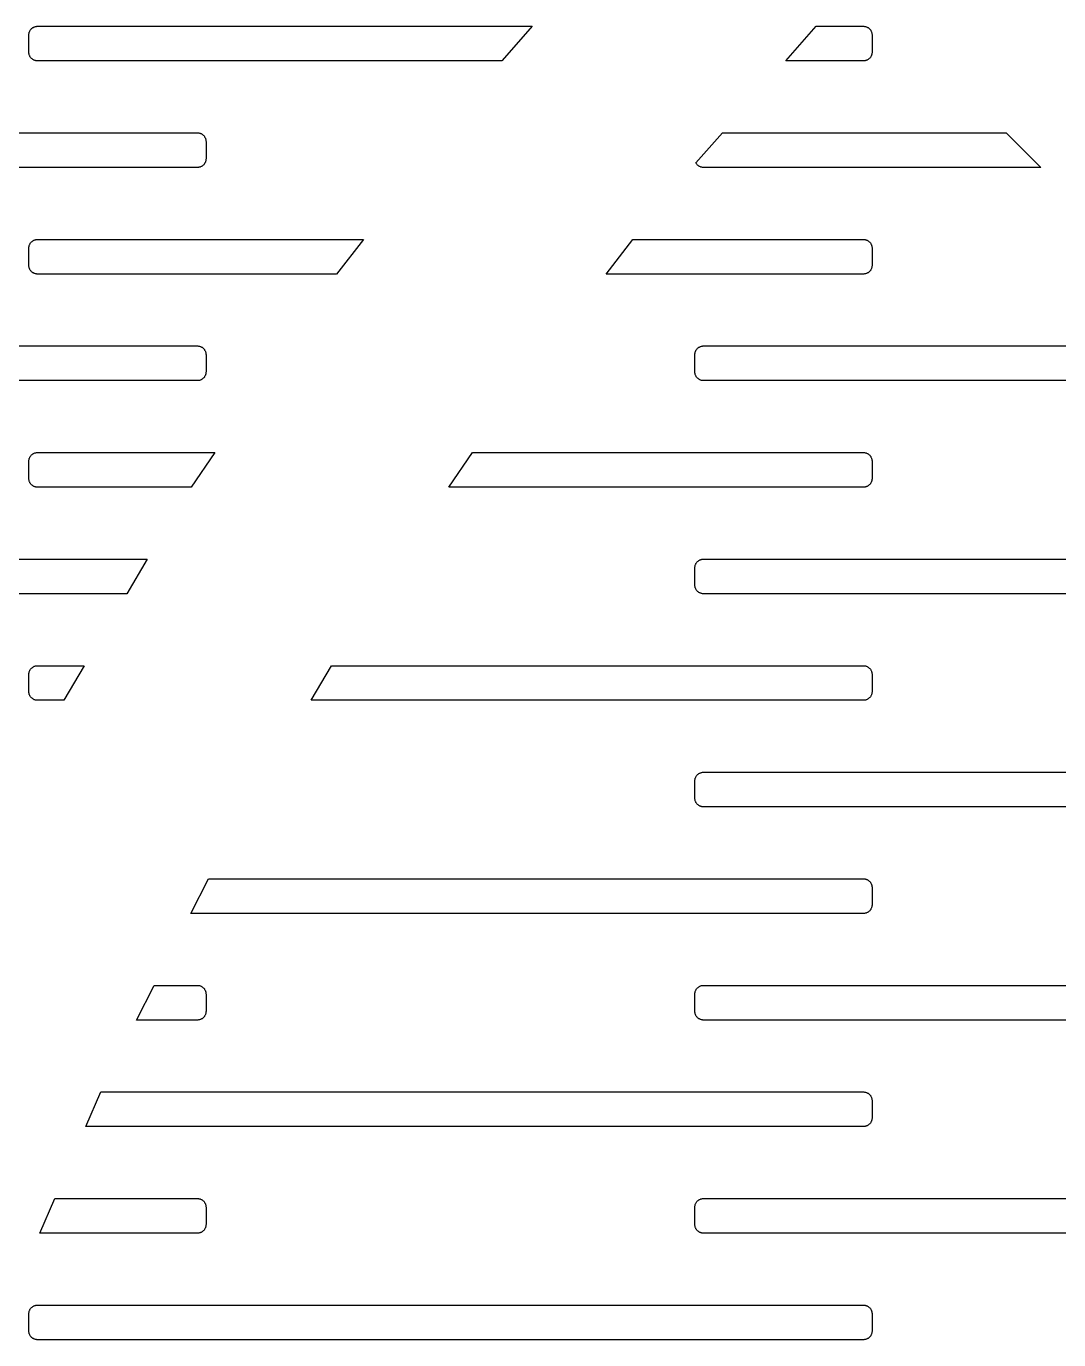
# Model space of a CAD drawing. Header units: metres. Extents: x -218 to 218, y -218 to 218.
# Drawn here: x -144.42 to -105.66, y 56.68 to 105.98 of the extents above; entities that cross this region are included whole.
import ezdxf

# ---------------------------------------------------------------- set-up
doc = ezdxf.new("R2010")
doc.units = ezdxf.units.M

msp = doc.modelspace()

# ---------------------------------------------------------------- linework, layer by layer
for p, q in [((-144.322, 105.673), (-144.32, 105.694)), ((-144.322, 105.653), (-144.322, 105.673)), ((-144.322, 105.003), (-144.322, 105.653)), ((-144.32, 105.694), (-144.316, 105.714)), ((-144.316, 105.714), (-144.312, 105.734)), ((-144.312, 105.734), (-144.306, 105.753)), ((-144.306, 105.753), (-144.299, 105.772)), ((-144.299, 105.772), (-144.291, 105.791)), ((-144.291, 105.791), (-144.282, 105.809)), ((-144.282, 105.809), (-144.272, 105.827)), ((-144.272, 105.827), (-144.26, 105.844)), ((-144.26, 105.844), (-144.248, 105.86)), ((-144.248, 105.86), (-144.234, 105.875)), ((-144.234, 105.875), (-144.22, 105.89)), ((-144.22, 105.89), (-144.204, 105.903)), ((-144.204, 105.903), (-144.188, 105.916)), ((-144.188, 105.916), (-144.171, 105.927)), ((-144.171, 105.927), (-144.154, 105.938)), ((-144.154, 105.938), (-144.136, 105.947)), ((-144.136, 105.947), (-144.117, 105.955)), ((-144.117, 105.955), (-144.098, 105.962)), ((-144.098, 105.962), (-144.078, 105.968)), ((-144.078, 105.968), (-144.058, 105.972)), ((-144.058, 105.972), (-144.038, 105.975)), ((-144.038, 105.975), (-144.018, 105.977)), ((-144.018, 105.977), (-143.997, 105.978)), ((-143.997, 105.978), (-125.425, 105.978)), ((-125.425, 105.978), (-126.555, 104.696)), ((-115.911, 104.678), (-114.765, 105.978)), ((-114.765, 105.978), (-112.997, 105.978)), ((-112.997, 105.978), (-112.977, 105.977)), ((-112.977, 105.977), (-112.956, 105.975)), ((-112.956, 105.975), (-112.936, 105.972)), ((-112.936, 105.972), (-112.916, 105.968)), ((-112.916, 105.968), (-112.897, 105.962)), ((-112.897, 105.962), (-112.878, 105.955)), ((-112.878, 105.955), (-112.859, 105.947)), ((-112.859, 105.947), (-112.841, 105.938)), ((-112.841, 105.938), (-112.823, 105.927)), ((-112.823, 105.927), (-112.806, 105.916)), ((-112.806, 105.916), (-112.79, 105.903)), ((-112.79, 105.903), (-112.775, 105.89)), ((-112.775, 105.89), (-112.76, 105.875)), ((-112.76, 105.875), (-112.747, 105.86)), ((-112.747, 105.86), (-112.734, 105.844)), ((-112.734, 105.844), (-112.723, 105.827)), ((-112.723, 105.827), (-112.712, 105.809)), ((-112.712, 105.809), (-112.703, 105.791)), ((-112.703, 105.791), (-112.695, 105.772)), ((-112.695, 105.772), (-112.688, 105.753)), ((-112.688, 105.753), (-112.682, 105.734)), ((-112.682, 105.734), (-112.678, 105.714)), ((-112.678, 105.714), (-112.675, 105.694)), ((-112.675, 105.694), (-112.673, 105.673)), ((-112.673, 105.673), (-112.672, 105.653)), ((-112.672, 105.653), (-112.672, 105.003)), ((-144.322, 104.982), (-144.322, 105.003)), ((-144.32, 104.962), (-144.322, 104.982)), ((-144.316, 104.942), (-144.32, 104.962)), ((-144.312, 104.922), (-144.316, 104.942)), ((-144.306, 104.902), (-144.312, 104.922)), ((-144.299, 104.883), (-144.306, 104.902)), ((-144.291, 104.864), (-144.299, 104.883)), ((-144.282, 104.846), (-144.291, 104.864)), ((-144.272, 104.829), (-144.282, 104.846)), ((-144.26, 104.812), (-144.272, 104.829)), ((-144.248, 104.796), (-144.26, 104.812)), ((-144.234, 104.78), (-144.248, 104.796)), ((-144.22, 104.766), (-144.234, 104.78)), ((-144.204, 104.752), (-144.22, 104.766)), ((-144.188, 104.74), (-144.204, 104.752)), ((-144.171, 104.728), (-144.188, 104.74)), ((-144.154, 104.718), (-144.171, 104.728)), ((-144.136, 104.709), (-144.154, 104.718)), ((-144.117, 104.701), (-144.136, 104.709)), ((-144.098, 104.694), (-144.117, 104.701)), ((-144.078, 104.688), (-144.098, 104.694)), ((-144.058, 104.684), (-144.078, 104.688)), ((-144.038, 104.68), (-144.058, 104.684)), ((-144.018, 104.678), (-144.038, 104.68)), ((-143.997, 104.678), (-144.018, 104.678)), ((-126.569, 104.678), (-143.997, 104.678)), ((-126.555, 104.696), (-126.569, 104.678)), ((-112.997, 104.678), (-115.911, 104.678)), ((-112.977, 104.678), (-112.997, 104.678)), ((-112.956, 104.68), (-112.977, 104.678)), ((-112.936, 104.684), (-112.956, 104.68)), ((-112.916, 104.688), (-112.936, 104.684)), ((-112.897, 104.694), (-112.916, 104.688)), ((-112.878, 104.701), (-112.897, 104.694)), ((-112.859, 104.709), (-112.878, 104.701)), ((-112.841, 104.718), (-112.859, 104.709)), ((-112.823, 104.728), (-112.841, 104.718)), ((-112.806, 104.74), (-112.823, 104.728)), ((-112.79, 104.752), (-112.806, 104.74)), ((-112.775, 104.766), (-112.79, 104.752)), ((-112.76, 104.78), (-112.775, 104.766)), ((-112.747, 104.796), (-112.76, 104.78)), ((-112.734, 104.812), (-112.747, 104.796)), ((-112.723, 104.829), (-112.734, 104.812)), ((-112.712, 104.846), (-112.723, 104.829)), ((-112.703, 104.864), (-112.712, 104.846)), ((-112.695, 104.883), (-112.703, 104.864)), ((-112.688, 104.902), (-112.695, 104.883)), ((-112.682, 104.922), (-112.688, 104.902)), ((-112.678, 104.942), (-112.682, 104.922)), ((-112.675, 104.962), (-112.678, 104.942)), ((-112.673, 104.982), (-112.675, 104.962)), ((-112.672, 105.003), (-112.673, 104.982)), ((-168.997, 101.978), (-137.997, 101.978)), ((-137.997, 101.978), (-137.977, 101.977)), ((-137.977, 101.977), (-137.956, 101.975)), ((-137.956, 101.975), (-137.936, 101.972)), ((-137.936, 101.972), (-137.916, 101.968)), ((-137.916, 101.968), (-137.897, 101.962)), ((-137.897, 101.962), (-137.878, 101.955)), ((-137.878, 101.955), (-137.859, 101.947)), ((-137.859, 101.947), (-137.841, 101.938)), ((-137.841, 101.938), (-137.823, 101.927)), ((-137.823, 101.927), (-137.806, 101.916)), ((-137.806, 101.916), (-137.79, 101.903)), ((-137.79, 101.903), (-137.775, 101.89)), ((-137.775, 101.89), (-137.76, 101.875)), ((-137.76, 101.875), (-137.747, 101.86)), ((-137.747, 101.86), (-137.734, 101.844)), ((-137.734, 101.844), (-137.723, 101.827)), ((-137.723, 101.827), (-137.712, 101.809)), ((-137.712, 101.809), (-137.703, 101.791)), ((-137.703, 101.791), (-137.695, 101.772)), ((-137.695, 101.772), (-137.688, 101.753)), ((-137.688, 101.753), (-137.682, 101.734)), ((-137.682, 101.734), (-137.678, 101.714)), ((-137.678, 101.714), (-137.675, 101.694)), ((-137.675, 101.694), (-137.673, 101.673)), ((-137.673, 101.673), (-137.672, 101.653)), ((-137.672, 101.653), (-137.672, 101.003)), ((-119.285, 100.851), (-118.291, 101.978)), ((-118.291, 101.978), (-107.635, 101.978)), ((-107.635, 101.978), (-106.335, 100.678)), ((-137.997, 100.678), (-168.997, 100.678)), ((-137.977, 100.678), (-137.997, 100.678)), ((-137.956, 100.68), (-137.977, 100.678)), ((-137.936, 100.684), (-137.956, 100.68)), ((-137.916, 100.688), (-137.936, 100.684)), ((-137.897, 100.694), (-137.916, 100.688)), ((-137.878, 100.701), (-137.897, 100.694)), ((-137.859, 100.709), (-137.878, 100.701)), ((-137.841, 100.718), (-137.859, 100.709)), ((-137.823, 100.728), (-137.841, 100.718)), ((-137.806, 100.74), (-137.823, 100.728)), ((-137.79, 100.752), (-137.806, 100.74)), ((-137.775, 100.766), (-137.79, 100.752)), ((-137.76, 100.78), (-137.775, 100.766)), ((-137.747, 100.796), (-137.76, 100.78)), ((-137.734, 100.812), (-137.747, 100.796)), ((-137.723, 100.829), (-137.734, 100.812)), ((-137.712, 100.846), (-137.723, 100.829)), ((-137.703, 100.864), (-137.712, 100.846)), ((-137.695, 100.883), (-137.703, 100.864)), ((-137.688, 100.902), (-137.695, 100.883)), ((-137.682, 100.922), (-137.688, 100.902)), ((-137.678, 100.942), (-137.682, 100.922)), ((-137.675, 100.962), (-137.678, 100.942)), ((-137.673, 100.982), (-137.675, 100.962)), ((-137.672, 101.003), (-137.673, 100.982)), ((-119.282, 100.846), (-119.285, 100.851)), ((-119.272, 100.829), (-119.282, 100.846)), ((-119.26, 100.812), (-119.272, 100.829)), ((-119.248, 100.796), (-119.26, 100.812)), ((-119.234, 100.78), (-119.248, 100.796)), ((-119.22, 100.766), (-119.234, 100.78)), ((-119.204, 100.752), (-119.22, 100.766)), ((-119.188, 100.74), (-119.204, 100.752)), ((-119.171, 100.728), (-119.188, 100.74)), ((-119.154, 100.718), (-119.171, 100.728)), ((-119.136, 100.709), (-119.154, 100.718)), ((-119.117, 100.701), (-119.136, 100.709)), ((-119.098, 100.694), (-119.117, 100.701)), ((-119.078, 100.688), (-119.098, 100.694)), ((-119.058, 100.684), (-119.078, 100.688)), ((-119.038, 100.68), (-119.058, 100.684)), ((-119.018, 100.678), (-119.038, 100.68)), ((-118.997, 100.678), (-119.018, 100.678)), ((-106.335, 100.678), (-118.997, 100.678)), ((-144.322, 97.6732), (-144.32, 97.6935)), ((-144.322, 97.6528), (-144.322, 97.6732)), ((-144.322, 97.0028), (-144.322, 97.6528)), ((-144.32, 97.6935), (-144.316, 97.7137)), ((-144.316, 97.7137), (-144.312, 97.7336)), ((-144.312, 97.7336), (-144.306, 97.7532)), ((-144.306, 97.7532), (-144.299, 97.7724)), ((-144.299, 97.7724), (-144.291, 97.7912)), ((-144.291, 97.7912), (-144.282, 97.8094)), ((-144.282, 97.8094), (-144.272, 97.8269)), ((-144.272, 97.8269), (-144.26, 97.8438)), ((-144.26, 97.8438), (-144.248, 97.86)), ((-144.248, 97.86), (-144.234, 97.8753)), ((-144.234, 97.8753), (-144.22, 97.8897)), ((-144.22, 97.8897), (-144.204, 97.9032)), ((-144.204, 97.9032), (-144.188, 97.9157)), ((-144.188, 97.9157), (-144.171, 97.9272)), ((-144.171, 97.9272), (-144.154, 97.9376)), ((-144.154, 97.9376), (-144.136, 97.9469)), ((-144.136, 97.9469), (-144.117, 97.955)), ((-144.117, 97.955), (-144.098, 97.9619)), ((-144.098, 97.9619), (-144.078, 97.9676)), ((-144.078, 97.9676), (-144.058, 97.972)), ((-144.058, 97.972), (-144.038, 97.9752)), ((-144.038, 97.9752), (-144.018, 97.9772)), ((-144.018, 97.9772), (-143.997, 97.9778)), ((-143.997, 97.9778), (-131.766, 97.9778)), ((-131.766, 97.9778), (-132.774, 96.6778)), ((-122.655, 96.6778), (-121.646, 97.9778)), ((-121.646, 97.9778), (-112.997, 97.9778)), ((-112.997, 97.9778), (-112.977, 97.9772)), ((-112.977, 97.9772), (-112.956, 97.9752)), ((-112.956, 97.9752), (-112.936, 97.972)), ((-112.936, 97.972), (-112.916, 97.9676)), ((-112.916, 97.9676), (-112.897, 97.9619)), ((-112.897, 97.9619), (-112.878, 97.955)), ((-112.878, 97.955), (-112.859, 97.9469)), ((-112.859, 97.9469), (-112.841, 97.9376)), ((-112.841, 97.9376), (-112.823, 97.9272)), ((-112.823, 97.9272), (-112.806, 97.9157)), ((-112.806, 97.9157), (-112.79, 97.9032)), ((-112.79, 97.9032), (-112.775, 97.8897)), ((-112.775, 97.8897), (-112.76, 97.8753)), ((-112.76, 97.8753), (-112.747, 97.86)), ((-112.747, 97.86), (-112.734, 97.8438)), ((-112.734, 97.8438), (-112.723, 97.8269)), ((-112.723, 97.8269), (-112.712, 97.8094)), ((-112.712, 97.8094), (-112.703, 97.7912)), ((-112.703, 97.7912), (-112.695, 97.7724)), ((-112.695, 97.7724), (-112.688, 97.7532)), ((-112.688, 97.7532), (-112.682, 97.7336)), ((-112.682, 97.7336), (-112.678, 97.7137)), ((-112.678, 97.7137), (-112.675, 97.6935)), ((-112.675, 97.6935), (-112.673, 97.6732)), ((-112.673, 97.6732), (-112.672, 97.6528)), ((-112.672, 97.6528), (-112.672, 97.0028)), ((-144.322, 96.9824), (-144.322, 97.0028)), ((-144.32, 96.9621), (-144.322, 96.9824)), ((-144.316, 96.9419), (-144.32, 96.9621)), ((-144.312, 96.922), (-144.316, 96.9419)), ((-144.306, 96.9024), (-144.312, 96.922)), ((-144.299, 96.8831), (-144.306, 96.9024)), ((-144.291, 96.8644), (-144.299, 96.8831)), ((-144.282, 96.8462), (-144.291, 96.8644)), ((-144.272, 96.8287), (-144.282, 96.8462)), ((-144.26, 96.8118), (-144.272, 96.8287)), ((-144.248, 96.7956), (-144.26, 96.8118)), ((-144.234, 96.7803), (-144.248, 96.7956)), ((-144.22, 96.7659), (-144.234, 96.7803)), ((-144.204, 96.7524), (-144.22, 96.7659)), ((-144.188, 96.7399), (-144.204, 96.7524)), ((-144.171, 96.7284), (-144.188, 96.7399)), ((-144.154, 96.718), (-144.171, 96.7284)), ((-144.136, 96.7087), (-144.154, 96.718)), ((-144.117, 96.7006), (-144.136, 96.7087)), ((-144.098, 96.6937), (-144.117, 96.7006)), ((-144.078, 96.688), (-144.098, 96.6937)), ((-144.058, 96.6835), (-144.078, 96.688)), ((-144.038, 96.6804), (-144.058, 96.6835)), ((-144.018, 96.6784), (-144.038, 96.6804)), ((-143.997, 96.6778), (-144.018, 96.6784)), ((-132.774, 96.6778), (-143.997, 96.6778)), ((-112.997, 96.6778), (-122.655, 96.6778)), ((-112.977, 96.6784), (-112.997, 96.6778)), ((-112.956, 96.6804), (-112.977, 96.6784)), ((-112.936, 96.6835), (-112.956, 96.6804)), ((-112.916, 96.688), (-112.936, 96.6835)), ((-112.897, 96.6937), (-112.916, 96.688)), ((-112.878, 96.7006), (-112.897, 96.6937)), ((-112.859, 96.7087), (-112.878, 96.7006)), ((-112.841, 96.718), (-112.859, 96.7087)), ((-112.823, 96.7284), (-112.841, 96.718)), ((-112.806, 96.7399), (-112.823, 96.7284)), ((-112.79, 96.7524), (-112.806, 96.7399)), ((-112.775, 96.7659), (-112.79, 96.7524)), ((-112.76, 96.7803), (-112.775, 96.7659)), ((-112.747, 96.7956), (-112.76, 96.7803)), ((-112.734, 96.8118), (-112.747, 96.7956)), ((-112.723, 96.8287), (-112.734, 96.8118)), ((-112.712, 96.8462), (-112.723, 96.8287)), ((-112.703, 96.8644), (-112.712, 96.8462)), ((-112.695, 96.8831), (-112.703, 96.8644)), ((-112.688, 96.9024), (-112.695, 96.8831)), ((-112.682, 96.922), (-112.688, 96.9024)), ((-112.678, 96.9419), (-112.682, 96.922)), ((-112.675, 96.9621), (-112.678, 96.9419)), ((-112.673, 96.9824), (-112.675, 96.9621)), ((-112.672, 97.0028), (-112.673, 96.9824)), ((-168.997, 93.9778), (-137.997, 93.9778)), ((-137.997, 93.9778), (-137.977, 93.9772)), ((-137.977, 93.9772), (-137.956, 93.9752)), ((-137.956, 93.9752), (-137.936, 93.972)), ((-137.936, 93.972), (-137.916, 93.9676)), ((-137.916, 93.9676), (-137.897, 93.9619)), ((-137.897, 93.9619), (-137.878, 93.955)), ((-137.878, 93.955), (-137.859, 93.9469)), ((-137.859, 93.9469), (-137.841, 93.9376)), ((-137.841, 93.9376), (-137.823, 93.9272)), ((-137.823, 93.9272), (-137.806, 93.9157)), ((-137.806, 93.9157), (-137.79, 93.9032)), ((-137.79, 93.9032), (-137.775, 93.8897)), ((-137.775, 93.8897), (-137.76, 93.8753)), ((-137.76, 93.8753), (-137.747, 93.86)), ((-137.747, 93.86), (-137.734, 93.8438)), ((-137.734, 93.8438), (-137.723, 93.8269)), ((-137.723, 93.8269), (-137.712, 93.8094)), ((-137.712, 93.8094), (-137.703, 93.7912)), ((-137.703, 93.7912), (-137.695, 93.7724)), ((-137.695, 93.7724), (-137.688, 93.7532)), ((-137.688, 93.7532), (-137.682, 93.7336)), ((-137.682, 93.7336), (-137.678, 93.7137)), ((-137.678, 93.7137), (-137.675, 93.6935)), ((-137.675, 93.6935), (-137.673, 93.6732)), ((-137.673, 93.6732), (-137.672, 93.6528)), ((-119.322, 93.6732), (-119.32, 93.6935)), ((-119.322, 93.6528), (-119.322, 93.6732)), ((-119.32, 93.6935), (-119.316, 93.7137)), ((-119.316, 93.7137), (-119.312, 93.7336)), ((-119.312, 93.7336), (-119.306, 93.7532)), ((-119.306, 93.7532), (-119.299, 93.7724)), ((-119.299, 93.7724), (-119.291, 93.7912)), ((-119.291, 93.7912), (-119.282, 93.8094)), ((-119.282, 93.8094), (-119.272, 93.8269)), ((-119.272, 93.8269), (-119.26, 93.8438)), ((-119.26, 93.8438), (-119.248, 93.86)), ((-119.248, 93.86), (-119.234, 93.8753)), ((-119.234, 93.8753), (-119.22, 93.8897)), ((-119.22, 93.8897), (-119.204, 93.9032)), ((-119.204, 93.9032), (-119.188, 93.9157)), ((-119.188, 93.9157), (-119.171, 93.9272)), ((-119.171, 93.9272), (-119.154, 93.9376)), ((-119.154, 93.9376), (-119.136, 93.9469)), ((-119.136, 93.9469), (-119.117, 93.955)), ((-119.117, 93.955), (-119.098, 93.9619)), ((-119.098, 93.9619), (-119.078, 93.9676)), ((-119.078, 93.9676), (-119.058, 93.972)), ((-119.058, 93.972), (-119.038, 93.9752)), ((-119.038, 93.9752), (-119.018, 93.9772)), ((-119.018, 93.9772), (-118.997, 93.9778)), ((-118.997, 93.9778), (-99.6346, 93.9778)), ((-137.672, 93.6528), (-137.672, 93.0028)), ((-119.322, 93.0028), (-119.322, 93.6528)), ((-137.916, 92.688), (-137.936, 92.6835)), ((-137.897, 92.6937), (-137.916, 92.688)), ((-137.878, 92.7006), (-137.897, 92.6937)), ((-137.859, 92.7087), (-137.878, 92.7006)), ((-137.841, 92.718), (-137.859, 92.7087)), ((-137.823, 92.7284), (-137.841, 92.718)), ((-137.806, 92.7399), (-137.823, 92.7284)), ((-137.79, 92.7524), (-137.806, 92.7399)), ((-137.775, 92.7659), (-137.79, 92.7524)), ((-137.76, 92.7803), (-137.775, 92.7659)), ((-137.747, 92.7956), (-137.76, 92.7803)), ((-137.734, 92.8118), (-137.747, 92.7956)), ((-137.723, 92.8287), (-137.734, 92.8118)), ((-137.712, 92.8462), (-137.723, 92.8287)), ((-137.703, 92.8644), (-137.712, 92.8462)), ((-137.695, 92.8831), (-137.703, 92.8644)), ((-137.688, 92.9024), (-137.695, 92.8831)), ((-137.682, 92.922), (-137.688, 92.9024)), ((-137.678, 92.9419), (-137.682, 92.922)), ((-137.675, 92.9621), (-137.678, 92.9419)), ((-137.673, 92.9824), (-137.675, 92.9621)), ((-137.672, 93.0028), (-137.673, 92.9824)), ((-119.322, 92.9824), (-119.322, 93.0028)), ((-119.32, 92.9621), (-119.322, 92.9824)), ((-119.316, 92.9419), (-119.32, 92.9621)), ((-119.312, 92.922), (-119.316, 92.9419)), ((-119.306, 92.9024), (-119.312, 92.922)), ((-119.299, 92.8831), (-119.306, 92.9024)), ((-119.291, 92.8644), (-119.299, 92.8831)), ((-119.282, 92.8462), (-119.291, 92.8644)), ((-119.272, 92.8287), (-119.282, 92.8462)), ((-119.26, 92.8118), (-119.272, 92.8287)), ((-119.248, 92.7956), (-119.26, 92.8118)), ((-119.234, 92.7803), (-119.248, 92.7956)), ((-119.22, 92.7659), (-119.234, 92.7803)), ((-119.204, 92.7524), (-119.22, 92.7659)), ((-119.188, 92.7399), (-119.204, 92.7524)), ((-119.171, 92.7284), (-119.188, 92.7399)), ((-119.154, 92.718), (-119.171, 92.7284)), ((-119.136, 92.7087), (-119.154, 92.718)), ((-119.117, 92.7006), (-119.136, 92.7087)), ((-119.098, 92.6937), (-119.117, 92.7006)), ((-119.078, 92.688), (-119.098, 92.6937)), ((-119.058, 92.6835), (-119.078, 92.688)), ((-137.997, 92.6778), (-168.997, 92.6778)), ((-137.977, 92.6784), (-137.997, 92.6778)), ((-137.956, 92.6804), (-137.977, 92.6784)), ((-137.936, 92.6835), (-137.956, 92.6804)), ((-119.038, 92.6804), (-119.058, 92.6835)), ((-119.018, 92.6784), (-119.038, 92.6804)), ((-118.997, 92.6778), (-119.018, 92.6784)), ((-98.3347, 92.6778), (-118.997, 92.6778)), ((-144.316, 89.7137), (-144.312, 89.7336)), ((-144.312, 89.7336), (-144.306, 89.7532)), ((-144.306, 89.7532), (-144.299, 89.7724)), ((-144.299, 89.7724), (-144.291, 89.7912)), ((-144.291, 89.7912), (-144.282, 89.8094)), ((-144.282, 89.8094), (-144.272, 89.8269)), ((-144.272, 89.8269), (-144.26, 89.8438)), ((-144.26, 89.8438), (-144.248, 89.86)), ((-144.248, 89.86), (-144.234, 89.8753)), ((-144.234, 89.8753), (-144.22, 89.8897)), ((-144.22, 89.8897), (-144.204, 89.9032)), ((-144.204, 89.9032), (-144.188, 89.9157)), ((-144.188, 89.9157), (-144.171, 89.9272)), ((-144.171, 89.9272), (-144.154, 89.9376)), ((-144.154, 89.9376), (-144.136, 89.9469)), ((-144.136, 89.9469), (-144.117, 89.955)), ((-144.117, 89.955), (-144.098, 89.9619)), ((-144.098, 89.9619), (-144.078, 89.9676)), ((-144.078, 89.9676), (-144.058, 89.972)), ((-144.058, 89.972), (-144.038, 89.9752)), ((-144.038, 89.9752), (-144.018, 89.9772)), ((-144.018, 89.9772), (-143.997, 89.9778)), ((-143.997, 89.9778), (-137.341, 89.9778)), ((-137.341, 89.9778), (-138.224, 88.6778)), ((-128.556, 88.6778), (-127.673, 89.9778)), ((-127.673, 89.9778), (-112.997, 89.9778)), ((-112.997, 89.9778), (-112.977, 89.9772)), ((-112.977, 89.9772), (-112.956, 89.9752)), ((-112.956, 89.9752), (-112.936, 89.972)), ((-112.936, 89.972), (-112.916, 89.9676)), ((-112.916, 89.9676), (-112.897, 89.9619)), ((-112.897, 89.9619), (-112.878, 89.955)), ((-112.878, 89.955), (-112.859, 89.9469)), ((-112.859, 89.9469), (-112.841, 89.9376)), ((-112.841, 89.9376), (-112.823, 89.9272)), ((-112.823, 89.9272), (-112.806, 89.9157)), ((-112.806, 89.9157), (-112.79, 89.9032)), ((-112.79, 89.9032), (-112.775, 89.8897)), ((-112.775, 89.8897), (-112.76, 89.8753)), ((-112.76, 89.8753), (-112.747, 89.86)), ((-112.747, 89.86), (-112.734, 89.8438)), ((-112.734, 89.8438), (-112.723, 89.8269)), ((-112.723, 89.8269), (-112.712, 89.8094)), ((-112.712, 89.8094), (-112.703, 89.7912)), ((-112.703, 89.7912), (-112.695, 89.7724)), ((-112.695, 89.7724), (-112.688, 89.7532)), ((-112.688, 89.7532), (-112.682, 89.7336)), ((-112.682, 89.7336), (-112.678, 89.7137)), ((-144.322, 89.6732), (-144.32, 89.6935)), ((-144.322, 89.6528), (-144.322, 89.6732)), ((-144.322, 89.0028), (-144.322, 89.6528)), ((-144.32, 89.6935), (-144.316, 89.7137)), ((-112.678, 89.7137), (-112.675, 89.6935)), ((-112.675, 89.6935), (-112.673, 89.6732)), ((-112.673, 89.6732), (-112.672, 89.6528)), ((-112.672, 89.6528), (-112.672, 89.0028)), ((-144.322, 88.9824), (-144.322, 89.0028)), ((-144.32, 88.9621), (-144.322, 88.9824)), ((-144.316, 88.9419), (-144.32, 88.9621)), ((-144.312, 88.922), (-144.316, 88.9419)), ((-144.306, 88.9024), (-144.312, 88.922)), ((-144.299, 88.8831), (-144.306, 88.9024)), ((-144.291, 88.8644), (-144.299, 88.8831)), ((-144.282, 88.8462), (-144.291, 88.8644)), ((-144.272, 88.8287), (-144.282, 88.8462)), ((-144.26, 88.8118), (-144.272, 88.8287)), ((-144.248, 88.7956), (-144.26, 88.8118)), ((-144.234, 88.7803), (-144.248, 88.7956)), ((-144.22, 88.7659), (-144.234, 88.7803)), ((-144.204, 88.7524), (-144.22, 88.7659)), ((-144.188, 88.7399), (-144.204, 88.7524)), ((-112.79, 88.7524), (-112.806, 88.7399)), ((-112.775, 88.7659), (-112.79, 88.7524)), ((-112.76, 88.7803), (-112.775, 88.7659)), ((-112.747, 88.7956), (-112.76, 88.7803)), ((-112.734, 88.8118), (-112.747, 88.7956)), ((-112.723, 88.8287), (-112.734, 88.8118)), ((-112.712, 88.8462), (-112.723, 88.8287)), ((-112.703, 88.8644), (-112.712, 88.8462)), ((-112.695, 88.8831), (-112.703, 88.8644)), ((-112.688, 88.9024), (-112.695, 88.8831)), ((-112.682, 88.922), (-112.688, 88.9024)), ((-112.678, 88.9419), (-112.682, 88.922)), ((-112.675, 88.9621), (-112.678, 88.9419)), ((-112.673, 88.9824), (-112.675, 88.9621)), ((-112.672, 89.0028), (-112.673, 88.9824)), ((-144.171, 88.7284), (-144.188, 88.7399)), ((-144.154, 88.718), (-144.171, 88.7284)), ((-144.136, 88.7087), (-144.154, 88.718)), ((-144.117, 88.7006), (-144.136, 88.7087)), ((-144.098, 88.6937), (-144.117, 88.7006)), ((-144.078, 88.688), (-144.098, 88.6937)), ((-144.058, 88.6835), (-144.078, 88.688)), ((-144.038, 88.6804), (-144.058, 88.6835)), ((-144.018, 88.6784), (-144.038, 88.6804)), ((-143.997, 88.6778), (-144.018, 88.6784)), ((-138.224, 88.6778), (-143.997, 88.6778)), ((-112.997, 88.6778), (-128.556, 88.6778)), ((-112.977, 88.6784), (-112.997, 88.6778)), ((-112.956, 88.6804), (-112.977, 88.6784)), ((-112.936, 88.6835), (-112.956, 88.6804)), ((-112.916, 88.688), (-112.936, 88.6835)), ((-112.897, 88.6937), (-112.916, 88.688)), ((-112.878, 88.7006), (-112.897, 88.6937)), ((-112.859, 88.7087), (-112.878, 88.7006)), ((-112.841, 88.718), (-112.859, 88.7087)), ((-112.823, 88.7284), (-112.841, 88.718)), ((-112.806, 88.7399), (-112.823, 88.7284)), ((-168.997, 85.9778), (-139.88, 85.9778)), ((-139.88, 85.9778), (-140.649, 84.6778)), ((-119.299, 85.7724), (-119.291, 85.7912)), ((-119.291, 85.7912), (-119.282, 85.8094)), ((-119.282, 85.8094), (-119.272, 85.8269)), ((-119.272, 85.8269), (-119.26, 85.8438)), ((-119.26, 85.8438), (-119.248, 85.86)), ((-119.248, 85.86), (-119.234, 85.8753)), ((-119.234, 85.8753), (-119.22, 85.8897)), ((-119.22, 85.8897), (-119.204, 85.9032)), ((-119.204, 85.9032), (-119.188, 85.9157)), ((-119.188, 85.9157), (-119.171, 85.9272)), ((-119.171, 85.9272), (-119.154, 85.9376)), ((-119.154, 85.9376), (-119.136, 85.9469)), ((-119.136, 85.9469), (-119.117, 85.955)), ((-119.117, 85.955), (-119.098, 85.9619)), ((-119.098, 85.9619), (-119.078, 85.9676)), ((-119.078, 85.9676), (-119.058, 85.972)), ((-119.058, 85.972), (-119.038, 85.9752)), ((-119.038, 85.9752), (-119.018, 85.9772)), ((-119.018, 85.9772), (-118.997, 85.9778)), ((-118.997, 85.9778), (-91.6346, 85.9778)), ((-119.322, 85.6732), (-119.32, 85.6935)), ((-119.322, 85.6528), (-119.322, 85.6732)), ((-119.322, 85.0028), (-119.322, 85.6528)), ((-119.32, 85.6935), (-119.316, 85.7137)), ((-119.316, 85.7137), (-119.312, 85.7336)), ((-119.312, 85.7336), (-119.306, 85.7532)), ((-119.306, 85.7532), (-119.299, 85.7724)), ((-119.322, 84.9824), (-119.322, 85.0028)), ((-119.32, 84.9621), (-119.322, 84.9824)), ((-119.316, 84.9419), (-119.32, 84.9621)), ((-119.312, 84.922), (-119.316, 84.9419)), ((-119.306, 84.9024), (-119.312, 84.922)), ((-119.299, 84.8831), (-119.306, 84.9024)), ((-119.291, 84.8644), (-119.299, 84.8831)), ((-119.282, 84.8462), (-119.291, 84.8644)), ((-119.272, 84.8287), (-119.282, 84.8462)), ((-119.26, 84.8118), (-119.272, 84.8287)), ((-119.248, 84.7956), (-119.26, 84.8118)), ((-140.649, 84.6778), (-168.997, 84.6778)), ((-119.234, 84.7803), (-119.248, 84.7956)), ((-119.22, 84.7659), (-119.234, 84.7803)), ((-119.204, 84.7524), (-119.22, 84.7659)), ((-119.188, 84.7399), (-119.204, 84.7524)), ((-119.171, 84.7284), (-119.188, 84.7399)), ((-119.154, 84.718), (-119.171, 84.7284)), ((-119.136, 84.7087), (-119.154, 84.718)), ((-119.117, 84.7006), (-119.136, 84.7087)), ((-119.098, 84.6937), (-119.117, 84.7006)), ((-119.078, 84.688), (-119.098, 84.6937)), ((-119.058, 84.6835), (-119.078, 84.688)), ((-119.038, 84.6804), (-119.058, 84.6835)), ((-119.018, 84.6784), (-119.038, 84.6804)), ((-118.997, 84.6778), (-119.018, 84.6784)), ((-90.3347, 84.6778), (-118.997, 84.6778)), ((-144.272, 81.8269), (-144.26, 81.8438)), ((-144.26, 81.8438), (-144.248, 81.86)), ((-144.248, 81.86), (-144.234, 81.8753)), ((-144.234, 81.8753), (-144.22, 81.8897)), ((-144.22, 81.8897), (-144.204, 81.9032)), ((-144.204, 81.9032), (-144.188, 81.9157)), ((-144.188, 81.9157), (-144.171, 81.9272)), ((-144.171, 81.9272), (-144.154, 81.9376)), ((-144.154, 81.9376), (-144.136, 81.9469)), ((-144.136, 81.9469), (-144.117, 81.955)), ((-144.117, 81.955), (-144.098, 81.9619)), ((-144.098, 81.9619), (-144.078, 81.9676)), ((-144.078, 81.9676), (-144.058, 81.972)), ((-144.058, 81.972), (-144.038, 81.9752)), ((-144.038, 81.9752), (-144.018, 81.9772)), ((-144.018, 81.9772), (-143.997, 81.9778)), ((-143.997, 81.9778), (-142.246, 81.9778)), ((-142.246, 81.9778), (-143.014, 80.6778)), ((-133.725, 80.6778), (-132.956, 81.9778)), ((-132.956, 81.9778), (-112.997, 81.9778)), ((-112.997, 81.9778), (-112.977, 81.9772)), ((-112.977, 81.9772), (-112.956, 81.9752)), ((-112.956, 81.9752), (-112.936, 81.972)), ((-112.936, 81.972), (-112.916, 81.9676)), ((-112.916, 81.9676), (-112.897, 81.9619)), ((-112.897, 81.9619), (-112.878, 81.955)), ((-112.878, 81.955), (-112.859, 81.9469)), ((-112.859, 81.9469), (-112.841, 81.9376)), ((-112.841, 81.9376), (-112.823, 81.9272)), ((-112.823, 81.9272), (-112.806, 81.9157)), ((-112.806, 81.9157), (-112.79, 81.9032)), ((-112.79, 81.9032), (-112.775, 81.8897)), ((-112.775, 81.8897), (-112.76, 81.8753)), ((-112.76, 81.8753), (-112.747, 81.86)), ((-112.747, 81.86), (-112.734, 81.8438)), ((-112.734, 81.8438), (-112.723, 81.8269)), ((-144.322, 81.6732), (-144.32, 81.6935)), ((-144.322, 81.6528), (-144.322, 81.6732)), ((-144.322, 81.0028), (-144.322, 81.6528)), ((-144.32, 81.6935), (-144.316, 81.7137)), ((-144.316, 81.7137), (-144.312, 81.7336)), ((-144.312, 81.7336), (-144.306, 81.7532)), ((-144.306, 81.7532), (-144.299, 81.7724)), ((-144.299, 81.7724), (-144.291, 81.7912)), ((-144.291, 81.7912), (-144.282, 81.8094)), ((-144.282, 81.8094), (-144.272, 81.8269)), ((-112.723, 81.8269), (-112.712, 81.8094)), ((-112.712, 81.8094), (-112.703, 81.7912)), ((-112.703, 81.7912), (-112.695, 81.7724)), ((-112.695, 81.7724), (-112.688, 81.7532)), ((-112.688, 81.7532), (-112.682, 81.7336)), ((-112.682, 81.7336), (-112.678, 81.7137)), ((-112.678, 81.7137), (-112.675, 81.6935)), ((-112.675, 81.6935), (-112.673, 81.6732)), ((-112.673, 81.6732), (-112.672, 81.6528)), ((-112.672, 81.6528), (-112.672, 81.0028)), ((-144.322, 80.9824), (-144.322, 81.0028)), ((-144.32, 80.9621), (-144.322, 80.9824)), ((-144.316, 80.9419), (-144.32, 80.9621)), ((-144.312, 80.922), (-144.316, 80.9419)), ((-144.306, 80.9024), (-144.312, 80.922)), ((-144.299, 80.8831), (-144.306, 80.9024)), ((-144.291, 80.8644), (-144.299, 80.8831)), ((-144.282, 80.8462), (-144.291, 80.8644)), ((-112.703, 80.8644), (-112.712, 80.8462)), ((-112.695, 80.8831), (-112.703, 80.8644)), ((-112.688, 80.9024), (-112.695, 80.8831)), ((-112.682, 80.922), (-112.688, 80.9024)), ((-112.678, 80.9419), (-112.682, 80.922)), ((-112.675, 80.9621), (-112.678, 80.9419)), ((-112.673, 80.9824), (-112.675, 80.9621)), ((-112.672, 81.0028), (-112.673, 80.9824)), ((-144.272, 80.8287), (-144.282, 80.8462)), ((-144.26, 80.8118), (-144.272, 80.8287)), ((-144.248, 80.7956), (-144.26, 80.8118)), ((-144.234, 80.7803), (-144.248, 80.7956)), ((-144.22, 80.7659), (-144.234, 80.7803)), ((-144.204, 80.7524), (-144.22, 80.7659)), ((-144.188, 80.7399), (-144.204, 80.7524)), ((-144.171, 80.7284), (-144.188, 80.7399)), ((-144.154, 80.718), (-144.171, 80.7284)), ((-144.136, 80.7087), (-144.154, 80.718)), ((-144.117, 80.7006), (-144.136, 80.7087)), ((-144.098, 80.6937), (-144.117, 80.7006)), ((-144.078, 80.688), (-144.098, 80.6937)), ((-144.058, 80.6835), (-144.078, 80.688)), ((-144.038, 80.6804), (-144.058, 80.6835)), ((-144.018, 80.6784), (-144.038, 80.6804)), ((-143.997, 80.6778), (-144.018, 80.6784)), ((-143.014, 80.6778), (-143.997, 80.6778)), ((-112.997, 80.6778), (-133.725, 80.6778)), ((-112.977, 80.6784), (-112.997, 80.6778)), ((-112.956, 80.6804), (-112.977, 80.6784)), ((-112.936, 80.6835), (-112.956, 80.6804)), ((-112.916, 80.688), (-112.936, 80.6835)), ((-112.897, 80.6937), (-112.916, 80.688)), ((-112.878, 80.7006), (-112.897, 80.6937)), ((-112.859, 80.7087), (-112.878, 80.7006)), ((-112.841, 80.718), (-112.859, 80.7087)), ((-112.823, 80.7284), (-112.841, 80.718)), ((-112.806, 80.7399), (-112.823, 80.7284)), ((-112.79, 80.7524), (-112.806, 80.7399)), ((-112.775, 80.7659), (-112.79, 80.7524)), ((-112.76, 80.7803), (-112.775, 80.7659)), ((-112.747, 80.7956), (-112.76, 80.7803)), ((-112.734, 80.8118), (-112.747, 80.7956)), ((-112.723, 80.8287), (-112.734, 80.8118)), ((-112.712, 80.8462), (-112.723, 80.8287)), ((-119.22, 77.8897), (-119.204, 77.9032)), ((-119.204, 77.9032), (-119.188, 77.9157)), ((-119.188, 77.9157), (-119.171, 77.9272)), ((-119.171, 77.9272), (-119.154, 77.9376)), ((-119.154, 77.9376), (-119.136, 77.9469)), ((-119.136, 77.9469), (-119.117, 77.955)), ((-119.117, 77.955), (-119.098, 77.9619)), ((-119.098, 77.9619), (-119.078, 77.9676)), ((-119.078, 77.9676), (-119.058, 77.972)), ((-119.058, 77.972), (-119.038, 77.9752)), ((-119.038, 77.9752), (-119.018, 77.9772)), ((-119.018, 77.9772), (-118.997, 77.9778)), ((-118.997, 77.9778), (-87.9972, 77.9778)), ((-119.322, 77.6732), (-119.32, 77.6935)), ((-119.322, 77.6528), (-119.322, 77.6732)), ((-119.322, 77.0028), (-119.322, 77.6528)), ((-119.32, 77.6935), (-119.316, 77.7137)), ((-119.316, 77.7137), (-119.312, 77.7336)), ((-119.312, 77.7336), (-119.306, 77.7532)), ((-119.306, 77.7532), (-119.299, 77.7724)), ((-119.299, 77.7724), (-119.291, 77.7912)), ((-119.291, 77.7912), (-119.282, 77.8094)), ((-119.282, 77.8094), (-119.272, 77.8269)), ((-119.272, 77.8269), (-119.26, 77.8438)), ((-119.26, 77.8438), (-119.248, 77.86)), ((-119.248, 77.86), (-119.234, 77.8753)), ((-119.234, 77.8753), (-119.22, 77.8897)), ((-119.322, 76.9824), (-119.322, 77.0028)), ((-119.32, 76.9621), (-119.322, 76.9824)), ((-119.316, 76.9419), (-119.32, 76.9621)), ((-119.312, 76.922), (-119.316, 76.9419)), ((-119.306, 76.9024), (-119.312, 76.922)), ((-119.299, 76.8831), (-119.306, 76.9024)), ((-119.291, 76.8644), (-119.299, 76.8831)), ((-119.282, 76.8462), (-119.291, 76.8644)), ((-119.272, 76.8287), (-119.282, 76.8462)), ((-119.26, 76.8118), (-119.272, 76.8287)), ((-119.248, 76.7956), (-119.26, 76.8118)), ((-119.234, 76.7803), (-119.248, 76.7956)), ((-119.22, 76.7659), (-119.234, 76.7803)), ((-119.204, 76.7524), (-119.22, 76.7659)), ((-119.188, 76.7399), (-119.204, 76.7524)), ((-119.171, 76.7284), (-119.188, 76.7399)), ((-119.154, 76.718), (-119.171, 76.7284)), ((-119.136, 76.7087), (-119.154, 76.718)), ((-119.117, 76.7006), (-119.136, 76.7087)), ((-119.098, 76.6937), (-119.117, 76.7006)), ((-119.078, 76.688), (-119.098, 76.6937)), ((-119.058, 76.6835), (-119.078, 76.688)), ((-119.038, 76.6804), (-119.058, 76.6835)), ((-119.018, 76.6784), (-119.038, 76.6804)), ((-118.997, 76.6778), (-119.018, 76.6784)), ((-87.9972, 76.6778), (-118.997, 76.6778)), ((-138.243, 72.6778), (-137.581, 73.9778)), ((-137.581, 73.9778), (-112.997, 73.9778)), ((-112.997, 73.9778), (-112.977, 73.9772)), ((-112.977, 73.9772), (-112.956, 73.9752)), ((-112.956, 73.9752), (-112.936, 73.972)), ((-112.936, 73.972), (-112.916, 73.9676)), ((-112.916, 73.9676), (-112.897, 73.9619)), ((-112.897, 73.9619), (-112.878, 73.955)), ((-112.878, 73.955), (-112.859, 73.9469)), ((-112.859, 73.9469), (-112.841, 73.9376)), ((-112.841, 73.9376), (-112.823, 73.9272)), ((-112.823, 73.9272), (-112.806, 73.9157)), ((-112.806, 73.9157), (-112.79, 73.9032)), ((-112.79, 73.9032), (-112.775, 73.8897)), ((-112.775, 73.8897), (-112.76, 73.8753)), ((-112.76, 73.8753), (-112.747, 73.86)), ((-112.747, 73.86), (-112.734, 73.8438)), ((-112.734, 73.8438), (-112.723, 73.8269)), ((-112.723, 73.8269), (-112.712, 73.8094)), ((-112.712, 73.8094), (-112.703, 73.7912)), ((-112.703, 73.7912), (-112.695, 73.7724)), ((-112.695, 73.7724), (-112.688, 73.7532)), ((-112.688, 73.7532), (-112.682, 73.7336)), ((-112.682, 73.7336), (-112.678, 73.7137)), ((-112.678, 73.7137), (-112.675, 73.6935)), ((-112.675, 73.6935), (-112.673, 73.6732)), ((-112.673, 73.6732), (-112.672, 73.6528)), ((-112.672, 73.6528), (-112.672, 73.0028)), ((-112.673, 72.9824), (-112.675, 72.9621)), ((-112.672, 73.0028), (-112.673, 72.9824)), ((-112.997, 72.6778), (-138.243, 72.6778)), ((-112.977, 72.6784), (-112.997, 72.6778)), ((-112.956, 72.6804), (-112.977, 72.6784)), ((-112.936, 72.6835), (-112.956, 72.6804)), ((-112.916, 72.688), (-112.936, 72.6835)), ((-112.897, 72.6937), (-112.916, 72.688)), ((-112.878, 72.7006), (-112.897, 72.6937)), ((-112.859, 72.7087), (-112.878, 72.7006)), ((-112.841, 72.718), (-112.859, 72.7087)), ((-112.823, 72.7284), (-112.841, 72.718)), ((-112.806, 72.7399), (-112.823, 72.7284)), ((-112.79, 72.7524), (-112.806, 72.7399)), ((-112.775, 72.7659), (-112.79, 72.7524)), ((-112.76, 72.7803), (-112.775, 72.7659)), ((-112.747, 72.7956), (-112.76, 72.7803)), ((-112.734, 72.8118), (-112.747, 72.7956)), ((-112.723, 72.8287), (-112.734, 72.8118)), ((-112.712, 72.8462), (-112.723, 72.8287)), ((-112.703, 72.8644), (-112.712, 72.8462)), ((-112.695, 72.8831), (-112.703, 72.8644)), ((-112.688, 72.9024), (-112.695, 72.8831)), ((-112.682, 72.922), (-112.688, 72.9024)), ((-112.678, 72.9419), (-112.682, 72.922)), ((-112.675, 72.9621), (-112.678, 72.9419)), ((-140.282, 68.6778), (-139.619, 69.9778)), ((-139.619, 69.9778), (-137.997, 69.9778)), ((-137.997, 69.9778), (-137.977, 69.9772)), ((-137.977, 69.9772), (-137.956, 69.9752)), ((-137.956, 69.9752), (-137.936, 69.972)), ((-137.936, 69.972), (-137.916, 69.9676)), ((-137.916, 69.9676), (-137.897, 69.9619)), ((-137.897, 69.9619), (-137.878, 69.955)), ((-137.878, 69.955), (-137.859, 69.9469)), ((-137.859, 69.9469), (-137.841, 69.9376)), ((-137.841, 69.9376), (-137.823, 69.9272)), ((-137.823, 69.9272), (-137.806, 69.9157)), ((-137.806, 69.9157), (-137.79, 69.9032)), ((-137.79, 69.9032), (-137.775, 69.8897)), ((-137.775, 69.8897), (-137.76, 69.8753)), ((-137.76, 69.8753), (-137.747, 69.86)), ((-137.747, 69.86), (-137.734, 69.8438)), ((-137.734, 69.8438), (-137.723, 69.8269)), ((-137.723, 69.8269), (-137.712, 69.8094)), ((-137.712, 69.8094), (-137.703, 69.7912)), ((-137.703, 69.7912), (-137.695, 69.7724)), ((-137.695, 69.7724), (-137.688, 69.7532)), ((-137.688, 69.7532), (-137.682, 69.7336)), ((-137.682, 69.7336), (-137.678, 69.7137)), ((-137.678, 69.7137), (-137.675, 69.6935)), ((-137.675, 69.6935), (-137.673, 69.6732)), ((-137.673, 69.6732), (-137.672, 69.6528)), ((-137.672, 69.6528), (-137.672, 69.0028)), ((-119.322, 69.6732), (-119.32, 69.6935)), ((-119.322, 69.6528), (-119.322, 69.6732)), ((-119.322, 69.0028), (-119.322, 69.6528)), ((-119.32, 69.6935), (-119.316, 69.7137)), ((-119.316, 69.7137), (-119.312, 69.7336)), ((-119.312, 69.7336), (-119.306, 69.7532)), ((-119.306, 69.7532), (-119.299, 69.7724)), ((-119.299, 69.7724), (-119.291, 69.7912)), ((-119.291, 69.7912), (-119.282, 69.8094)), ((-119.282, 69.8094), (-119.272, 69.8269)), ((-119.272, 69.8269), (-119.26, 69.8438)), ((-119.26, 69.8438), (-119.248, 69.86)), ((-119.248, 69.86), (-119.234, 69.8753)), ((-119.234, 69.8753), (-119.22, 69.8897)), ((-119.22, 69.8897), (-119.204, 69.9032)), ((-119.204, 69.9032), (-119.188, 69.9157)), ((-119.188, 69.9157), (-119.171, 69.9272)), ((-119.171, 69.9272), (-119.154, 69.9376)), ((-119.154, 69.9376), (-119.136, 69.9469)), ((-119.136, 69.9469), (-119.117, 69.955)), ((-119.117, 69.955), (-119.098, 69.9619)), ((-119.098, 69.9619), (-119.078, 69.9676)), ((-119.078, 69.9676), (-119.058, 69.972)), ((-119.058, 69.972), (-119.038, 69.9752)), ((-119.038, 69.9752), (-119.018, 69.9772)), ((-119.018, 69.9772), (-118.997, 69.9778)), ((-118.997, 69.9778), (-87.9972, 69.9778)), ((-137.997, 68.6778), (-140.282, 68.6778)), ((-137.977, 68.6784), (-137.997, 68.6778)), ((-137.956, 68.6804), (-137.977, 68.6784)), ((-137.936, 68.6835), (-137.956, 68.6804)), ((-137.916, 68.688), (-137.936, 68.6835)), ((-137.897, 68.6937), (-137.916, 68.688)), ((-137.878, 68.7006), (-137.897, 68.6937)), ((-137.859, 68.7087), (-137.878, 68.7006)), ((-137.841, 68.718), (-137.859, 68.7087)), ((-137.823, 68.7284), (-137.841, 68.718)), ((-137.806, 68.7399), (-137.823, 68.7284)), ((-137.79, 68.7524), (-137.806, 68.7399)), ((-137.775, 68.7659), (-137.79, 68.7524)), ((-137.76, 68.7803), (-137.775, 68.7659)), ((-137.747, 68.7956), (-137.76, 68.7803)), ((-137.734, 68.8118), (-137.747, 68.7956)), ((-137.723, 68.8287), (-137.734, 68.8118)), ((-137.712, 68.8462), (-137.723, 68.8287)), ((-137.703, 68.8644), (-137.712, 68.8462)), ((-137.695, 68.8831), (-137.703, 68.8644)), ((-137.688, 68.9024), (-137.695, 68.8831)), ((-137.682, 68.922), (-137.688, 68.9024)), ((-137.678, 68.9419), (-137.682, 68.922)), ((-137.675, 68.9621), (-137.678, 68.9419)), ((-137.673, 68.9824), (-137.675, 68.9621)), ((-137.672, 69.0028), (-137.673, 68.9824)), ((-119.322, 68.9824), (-119.322, 69.0028)), ((-119.32, 68.9621), (-119.322, 68.9824)), ((-119.316, 68.9419), (-119.32, 68.9621)), ((-119.312, 68.922), (-119.316, 68.9419)), ((-119.306, 68.9024), (-119.312, 68.922)), ((-119.299, 68.8831), (-119.306, 68.9024)), ((-119.291, 68.8644), (-119.299, 68.8831)), ((-119.282, 68.8462), (-119.291, 68.8644)), ((-119.272, 68.8287), (-119.282, 68.8462)), ((-119.26, 68.8118), (-119.272, 68.8287)), ((-119.248, 68.7956), (-119.26, 68.8118)), ((-119.234, 68.7803), (-119.248, 68.7956)), ((-119.22, 68.7659), (-119.234, 68.7803)), ((-119.204, 68.7524), (-119.22, 68.7659)), ((-119.188, 68.7399), (-119.204, 68.7524)), ((-119.171, 68.7284), (-119.188, 68.7399)), ((-119.154, 68.718), (-119.171, 68.7284)), ((-119.136, 68.7087), (-119.154, 68.718)), ((-119.117, 68.7006), (-119.136, 68.7087)), ((-119.098, 68.6937), (-119.117, 68.7006)), ((-119.078, 68.688), (-119.098, 68.6937)), ((-119.058, 68.6835), (-119.078, 68.688)), ((-119.038, 68.6804), (-119.058, 68.6835)), ((-119.018, 68.6784), (-119.038, 68.6804)), ((-118.997, 68.6778), (-119.018, 68.6784)), ((-87.9972, 68.6778), (-118.997, 68.6778)), ((-142.178, 64.6778), (-141.615, 65.9778)), ((-141.615, 65.9778), (-112.997, 65.9778)), ((-112.997, 65.9778), (-112.977, 65.9772)), ((-112.977, 65.9772), (-112.956, 65.9752)), ((-112.956, 65.9752), (-112.936, 65.972)), ((-112.936, 65.972), (-112.916, 65.9676)), ((-112.916, 65.9676), (-112.897, 65.9619)), ((-112.897, 65.9619), (-112.878, 65.955)), ((-112.878, 65.955), (-112.859, 65.9469)), ((-112.859, 65.9469), (-112.841, 65.9376)), ((-112.841, 65.9376), (-112.823, 65.9272)), ((-112.823, 65.9272), (-112.806, 65.9157)), ((-112.806, 65.9157), (-112.79, 65.9032)), ((-112.79, 65.9032), (-112.775, 65.8897)), ((-112.775, 65.8897), (-112.76, 65.8753)), ((-112.76, 65.8753), (-112.747, 65.86)), ((-112.747, 65.86), (-112.734, 65.8438)), ((-112.734, 65.8438), (-112.723, 65.8269)), ((-112.723, 65.8269), (-112.712, 65.8094)), ((-112.712, 65.8094), (-112.703, 65.7912)), ((-112.703, 65.7912), (-112.695, 65.7724)), ((-112.695, 65.7724), (-112.688, 65.7532)), ((-112.688, 65.7532), (-112.682, 65.7336)), ((-112.682, 65.7336), (-112.678, 65.7137)), ((-112.678, 65.7137), (-112.675, 65.6935)), ((-112.675, 65.6935), (-112.673, 65.6732)), ((-112.673, 65.6732), (-112.672, 65.6528)), ((-112.672, 65.6528), (-112.672, 65.0028)), ((-112.997, 64.6778), (-142.178, 64.6778)), ((-112.977, 64.6784), (-112.997, 64.6778)), ((-112.956, 64.6804), (-112.977, 64.6784)), ((-112.936, 64.6835), (-112.956, 64.6804)), ((-112.916, 64.688), (-112.936, 64.6835)), ((-112.897, 64.6937), (-112.916, 64.688)), ((-112.878, 64.7006), (-112.897, 64.6937)), ((-112.859, 64.7087), (-112.878, 64.7006)), ((-112.841, 64.718), (-112.859, 64.7087)), ((-112.823, 64.7284), (-112.841, 64.718)), ((-112.806, 64.7399), (-112.823, 64.7284)), ((-112.79, 64.7524), (-112.806, 64.7399)), ((-112.775, 64.7659), (-112.79, 64.7524)), ((-112.76, 64.7803), (-112.775, 64.7659)), ((-112.747, 64.7956), (-112.76, 64.7803)), ((-112.734, 64.8118), (-112.747, 64.7956)), ((-112.723, 64.8287), (-112.734, 64.8118)), ((-112.712, 64.8462), (-112.723, 64.8287)), ((-112.703, 64.8644), (-112.712, 64.8462)), ((-112.695, 64.8831), (-112.703, 64.8644)), ((-112.688, 64.9024), (-112.695, 64.8831)), ((-112.682, 64.922), (-112.688, 64.9024)), ((-112.678, 64.9419), (-112.682, 64.922)), ((-112.675, 64.9621), (-112.678, 64.9419)), ((-112.673, 64.9824), (-112.675, 64.9621)), ((-112.672, 65.0028), (-112.673, 64.9824)), ((-143.909, 60.6778), (-143.346, 61.9778)), ((-143.346, 61.9778), (-137.997, 61.9778)), ((-137.997, 61.9778), (-137.977, 61.9772)), ((-137.977, 61.9772), (-137.956, 61.9752)), ((-137.956, 61.9752), (-137.936, 61.972)), ((-137.936, 61.972), (-137.916, 61.9676)), ((-137.916, 61.9676), (-137.897, 61.9619)), ((-137.897, 61.9619), (-137.878, 61.955)), ((-137.878, 61.955), (-137.859, 61.9469)), ((-137.859, 61.9469), (-137.841, 61.9376)), ((-137.841, 61.9376), (-137.823, 61.9272)), ((-137.823, 61.9272), (-137.806, 61.9157)), ((-137.806, 61.9157), (-137.79, 61.9032)), ((-137.79, 61.9032), (-137.775, 61.8897)), ((-137.775, 61.8897), (-137.76, 61.8753)), ((-137.76, 61.8753), (-137.747, 61.86)), ((-137.747, 61.86), (-137.734, 61.8438)), ((-137.734, 61.8438), (-137.723, 61.8269)), ((-137.723, 61.8269), (-137.712, 61.8094)), ((-137.712, 61.8094), (-137.703, 61.7912)), ((-137.703, 61.7912), (-137.695, 61.7724)), ((-137.695, 61.7724), (-137.688, 61.7532)), ((-137.688, 61.7532), (-137.682, 61.7336)), ((-137.682, 61.7336), (-137.678, 61.7137)), ((-137.678, 61.7137), (-137.675, 61.6935)), ((-137.675, 61.6935), (-137.673, 61.6732)), ((-137.673, 61.6732), (-137.672, 61.6528)), ((-137.672, 61.6528), (-137.672, 61.0028)), ((-119.322, 61.6732), (-119.32, 61.6935)), ((-119.322, 61.6528), (-119.322, 61.6732)), ((-119.322, 61.0028), (-119.322, 61.6528)), ((-119.32, 61.6935), (-119.316, 61.7137)), ((-119.316, 61.7137), (-119.312, 61.7336)), ((-119.312, 61.7336), (-119.306, 61.7532)), ((-119.306, 61.7532), (-119.299, 61.7724)), ((-119.299, 61.7724), (-119.291, 61.7912)), ((-119.291, 61.7912), (-119.282, 61.8094)), ((-119.282, 61.8094), (-119.272, 61.8269)), ((-119.272, 61.8269), (-119.26, 61.8438)), ((-119.26, 61.8438), (-119.248, 61.86)), ((-119.248, 61.86), (-119.234, 61.8753)), ((-119.234, 61.8753), (-119.22, 61.8897)), ((-119.22, 61.8897), (-119.204, 61.9032)), ((-119.204, 61.9032), (-119.188, 61.9157)), ((-119.188, 61.9157), (-119.171, 61.9272)), ((-119.171, 61.9272), (-119.154, 61.9376)), ((-119.154, 61.9376), (-119.136, 61.9469)), ((-119.136, 61.9469), (-119.117, 61.955)), ((-119.117, 61.955), (-119.098, 61.9619)), ((-119.098, 61.9619), (-119.078, 61.9676)), ((-119.078, 61.9676), (-119.058, 61.972)), ((-119.058, 61.972), (-119.038, 61.9752)), ((-119.038, 61.9752), (-119.018, 61.9772)), ((-119.018, 61.9772), (-118.997, 61.9778)), ((-118.997, 61.9778), (-87.9972, 61.9778)), ((-137.997, 60.6778), (-143.909, 60.6778)), ((-137.977, 60.6784), (-137.997, 60.6778)), ((-137.956, 60.6804), (-137.977, 60.6784)), ((-137.936, 60.6835), (-137.956, 60.6804)), ((-137.916, 60.688), (-137.936, 60.6835)), ((-137.897, 60.6937), (-137.916, 60.688)), ((-137.878, 60.7006), (-137.897, 60.6937)), ((-137.859, 60.7087), (-137.878, 60.7006)), ((-137.841, 60.718), (-137.859, 60.7087)), ((-137.823, 60.7284), (-137.841, 60.718)), ((-137.806, 60.7399), (-137.823, 60.7284)), ((-137.79, 60.7524), (-137.806, 60.7399)), ((-137.775, 60.7659), (-137.79, 60.7524)), ((-137.76, 60.7803), (-137.775, 60.7659)), ((-137.747, 60.7956), (-137.76, 60.7803)), ((-137.734, 60.8118), (-137.747, 60.7956)), ((-137.723, 60.8286), (-137.734, 60.8118)), ((-137.712, 60.8462), (-137.723, 60.8286)), ((-137.703, 60.8644), (-137.712, 60.8462)), ((-137.695, 60.8831), (-137.703, 60.8644)), ((-137.688, 60.9024), (-137.695, 60.8831)), ((-137.682, 60.922), (-137.688, 60.9024)), ((-137.678, 60.9419), (-137.682, 60.922)), ((-137.675, 60.9621), (-137.678, 60.9419)), ((-137.673, 60.9824), (-137.675, 60.9621)), ((-137.672, 61.0028), (-137.673, 60.9824)), ((-119.322, 60.9824), (-119.322, 61.0028)), ((-119.32, 60.9621), (-119.322, 60.9824)), ((-119.316, 60.9419), (-119.32, 60.9621)), ((-119.312, 60.922), (-119.316, 60.9419)), ((-119.306, 60.9024), (-119.312, 60.922)), ((-119.299, 60.8831), (-119.306, 60.9024)), ((-119.291, 60.8644), (-119.299, 60.8831)), ((-119.282, 60.8462), (-119.291, 60.8644)), ((-119.272, 60.8286), (-119.282, 60.8462)), ((-119.26, 60.8118), (-119.272, 60.8286)), ((-119.248, 60.7956), (-119.26, 60.8118)), ((-119.234, 60.7803), (-119.248, 60.7956)), ((-119.22, 60.7659), (-119.234, 60.7803)), ((-119.204, 60.7524), (-119.22, 60.7659)), ((-119.188, 60.7399), (-119.204, 60.7524)), ((-119.171, 60.7284), (-119.188, 60.7399)), ((-119.154, 60.718), (-119.171, 60.7284)), ((-119.136, 60.7087), (-119.154, 60.718)), ((-119.117, 60.7006), (-119.136, 60.7087)), ((-119.098, 60.6937), (-119.117, 60.7006)), ((-119.078, 60.688), (-119.098, 60.6937)), ((-119.058, 60.6835), (-119.078, 60.688)), ((-119.038, 60.6804), (-119.058, 60.6835)), ((-119.018, 60.6784), (-119.038, 60.6804)), ((-118.997, 60.6778), (-119.018, 60.6784)), ((-87.9972, 60.6778), (-118.997, 60.6778)), ((-144.322, 57.6732), (-144.32, 57.6935)), ((-144.32, 57.6935), (-144.316, 57.7137)), ((-144.316, 57.7137), (-144.312, 57.7336)), ((-144.312, 57.7336), (-144.306, 57.7532)), ((-144.306, 57.7532), (-144.299, 57.7724)), ((-144.299, 57.7724), (-144.291, 57.7912)), ((-144.291, 57.7912), (-144.282, 57.8094)), ((-144.282, 57.8094), (-144.272, 57.8269)), ((-144.272, 57.8269), (-144.26, 57.8438)), ((-144.26, 57.8438), (-144.248, 57.86)), ((-144.248, 57.86), (-144.234, 57.8753)), ((-144.234, 57.8753), (-144.22, 57.8897)), ((-144.22, 57.8897), (-144.204, 57.9032)), ((-144.204, 57.9032), (-144.188, 57.9157)), ((-144.188, 57.9157), (-144.171, 57.9272)), ((-144.171, 57.9272), (-144.154, 57.9376)), ((-144.154, 57.9376), (-144.136, 57.9469)), ((-144.136, 57.9469), (-144.117, 57.955)), ((-144.117, 57.955), (-144.098, 57.9619)), ((-144.098, 57.9619), (-144.078, 57.9676)), ((-144.078, 57.9676), (-144.058, 57.972)), ((-144.058, 57.972), (-144.038, 57.9752)), ((-144.038, 57.9752), (-144.018, 57.9772)), ((-144.018, 57.9772), (-143.997, 57.9778)), ((-143.997, 57.9778), (-112.997, 57.9778)), ((-112.997, 57.9778), (-112.977, 57.9772)), ((-112.977, 57.9772), (-112.956, 57.9752)), ((-112.956, 57.9752), (-112.936, 57.972)), ((-112.936, 57.972), (-112.916, 57.9676)), ((-112.916, 57.9676), (-112.897, 57.9619)), ((-112.897, 57.9619), (-112.878, 57.955)), ((-112.878, 57.955), (-112.859, 57.9469)), ((-112.859, 57.9469), (-112.841, 57.9376)), ((-112.841, 57.9376), (-112.823, 57.9272)), ((-112.823, 57.9272), (-112.806, 57.9157)), ((-112.806, 57.9157), (-112.79, 57.9032)), ((-112.79, 57.9032), (-112.775, 57.8897)), ((-112.775, 57.8897), (-112.76, 57.8753)), ((-112.76, 57.8753), (-112.747, 57.86)), ((-112.747, 57.86), (-112.734, 57.8438)), ((-112.734, 57.8438), (-112.723, 57.8269)), ((-112.723, 57.8269), (-112.712, 57.8094)), ((-112.712, 57.8094), (-112.703, 57.7912)), ((-112.703, 57.7912), (-112.695, 57.7724)), ((-112.695, 57.7724), (-112.688, 57.7532)), ((-112.688, 57.7532), (-112.682, 57.7336)), ((-112.682, 57.7336), (-112.678, 57.7137)), ((-112.678, 57.7137), (-112.675, 57.6935)), ((-112.675, 57.6935), (-112.673, 57.6732)), ((-144.322, 57.6528), (-144.322, 57.6732)), ((-144.322, 57.0028), (-144.322, 57.6528)), ((-112.673, 57.6732), (-112.672, 57.6528)), ((-112.672, 57.6528), (-112.672, 57.0028)), ((-144.322, 56.9824), (-144.322, 57.0028)), ((-144.32, 56.9621), (-144.322, 56.9824)), ((-144.316, 56.9419), (-144.32, 56.9621)), ((-144.312, 56.922), (-144.316, 56.9419)), ((-144.306, 56.9024), (-144.312, 56.922)), ((-144.299, 56.8831), (-144.306, 56.9024)), ((-144.291, 56.8644), (-144.299, 56.8831)), ((-144.282, 56.8462), (-144.291, 56.8644)), ((-144.272, 56.8286), (-144.282, 56.8462)), ((-144.26, 56.8118), (-144.272, 56.8286)), ((-144.248, 56.7956), (-144.26, 56.8118)), ((-144.234, 56.7803), (-144.248, 56.7956)), ((-144.22, 56.7659), (-144.234, 56.7803)), ((-144.204, 56.7524), (-144.22, 56.7659)), ((-144.188, 56.7399), (-144.204, 56.7524)), ((-144.171, 56.7284), (-144.188, 56.7399)), ((-144.154, 56.718), (-144.171, 56.7284)), ((-144.136, 56.7087), (-144.154, 56.718)), ((-144.117, 56.7006), (-144.136, 56.7087)), ((-144.098, 56.6937), (-144.117, 56.7006)), ((-112.878, 56.7006), (-112.897, 56.6937)), ((-112.859, 56.7087), (-112.878, 56.7006)), ((-112.841, 56.718), (-112.859, 56.7087)), ((-112.823, 56.7284), (-112.841, 56.718)), ((-112.806, 56.7399), (-112.823, 56.7284)), ((-112.79, 56.7524), (-112.806, 56.7399)), ((-112.775, 56.7659), (-112.79, 56.7524)), ((-112.76, 56.7803), (-112.775, 56.7659)), ((-112.747, 56.7956), (-112.76, 56.7803)), ((-112.734, 56.8118), (-112.747, 56.7956)), ((-112.723, 56.8286), (-112.734, 56.8118)), ((-112.712, 56.8462), (-112.723, 56.8286)), ((-112.703, 56.8644), (-112.712, 56.8462)), ((-112.695, 56.8831), (-112.703, 56.8644)), ((-112.688, 56.9024), (-112.695, 56.8831)), ((-112.682, 56.922), (-112.688, 56.9024)), ((-112.678, 56.9419), (-112.682, 56.922)), ((-112.675, 56.9621), (-112.678, 56.9419)), ((-112.673, 56.9824), (-112.675, 56.9621)), ((-112.672, 57.0028), (-112.673, 56.9824)), ((-144.078, 56.688), (-144.098, 56.6937)), ((-144.058, 56.6835), (-144.078, 56.688)), ((-144.038, 56.6804), (-144.058, 56.6835)), ((-144.018, 56.6784), (-144.038, 56.6804)), ((-143.997, 56.6778), (-144.018, 56.6784)), ((-112.997, 56.6778), (-143.997, 56.6778)), ((-112.977, 56.6784), (-112.997, 56.6778)), ((-112.956, 56.6804), (-112.977, 56.6784)), ((-112.936, 56.6835), (-112.956, 56.6804)), ((-112.916, 56.688), (-112.936, 56.6835)), ((-112.897, 56.6937), (-112.916, 56.688))]:
    msp.add_line(p, q)

doc.saveas('drawing.dxf')
